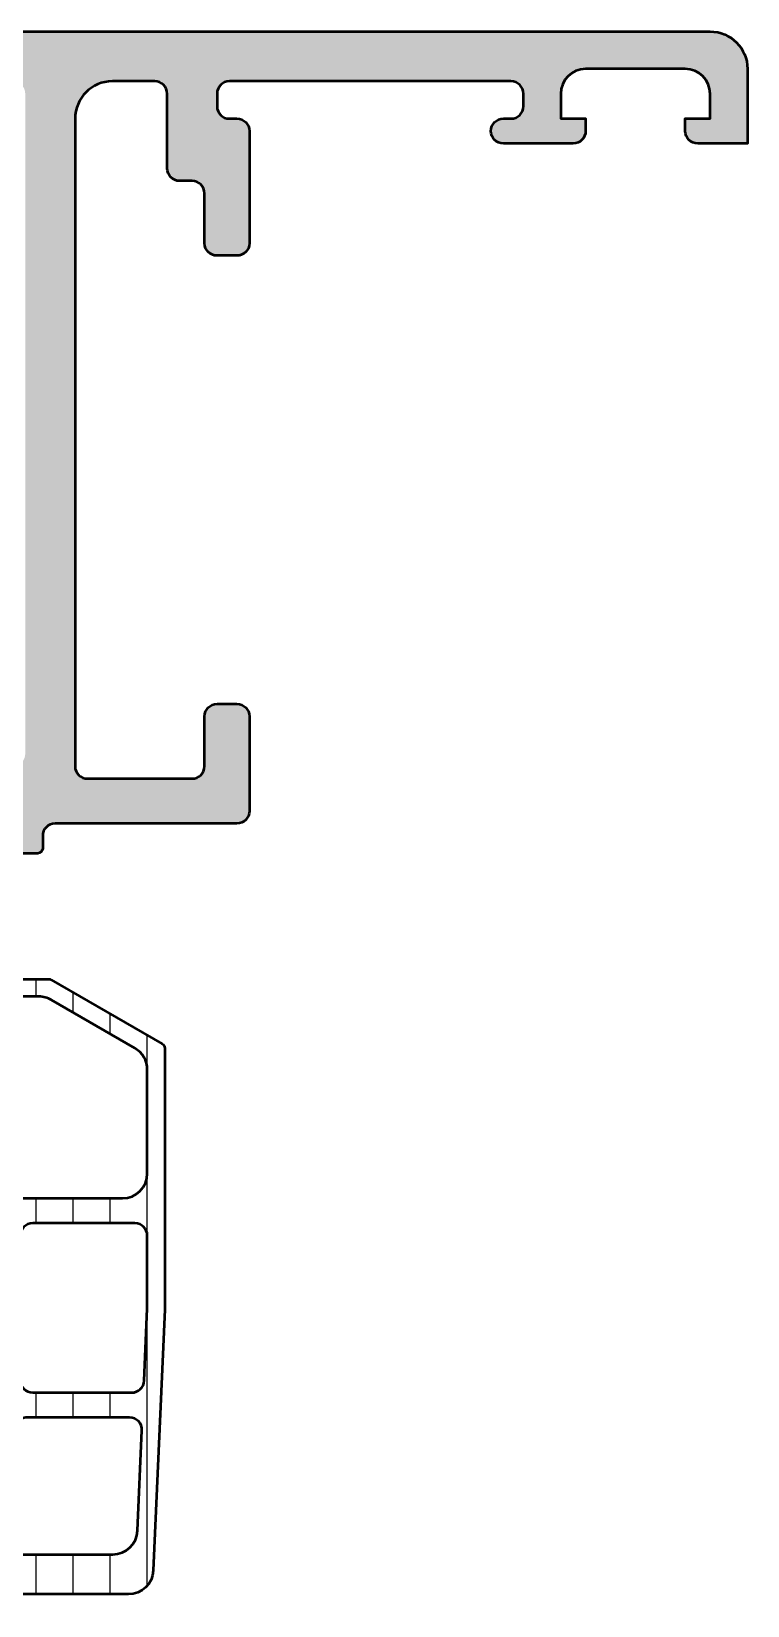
# Model space of a CAD drawing. Extents: x -30 to 140, y 11 to 85.
# Drawn here: x 111.3 to 140, y 21.8 to 85 of the extents above; entities that cross this region are included whole.
import ezdxf

# ---------------------------------------------------------------- set-up
doc = ezdxf.new("R2010")
doc.units = 0
for name, color, linetype, lineweight in [('0S-Alu contour', 7, 'Continuous', 50), ('0S-Alu hatch', 252, 'Continuous', 25), ('0S-Plastic contour', 254, 'Continuous', 50), ('0S-Plastic hatch', 253, 'Continuous', 25)]:
    doc.layers.add(name, color=color, linetype=linetype, lineweight=lineweight)

# ---------------------------------------------------------------- blocks, each defined once
blk = doc.blocks.new('469710__194B0E7C_7B0E_4F81_80D5_0639E736456E_')
at = {"layer": '0S-Alu hatch'}
h = blk.add_hatch(color=256, dxfattribs=at)
edge = h.paths.add_edge_path()
edge.add_line((133.0006443782831, 80.49660616326912), (130.2006443782831, 80.49660616326912))
edge.add_ellipse((130.2006443782831, 80.99660616326913), major_axis=(-0.5, 0), ratio=1, start_angle=-90, end_angle=90, ccw=False)
edge.add_line((130.2006443782831, 81.49660616326912), (130.5006443782831, 81.49660616326912))
edge.add_arc((130.5006443782831, 81.99660616326912), 0.5, 270, 360)
edge.add_line((131.0006443782832, 81.99660616326912), (131.0006443782832, 82.4966061632691))
edge.add_arc((130.5006443782831, 82.4966061632691), 0.5, 0, 90)
edge.add_line((130.5006443782831, 82.99660616326912), (119.2006443782831, 82.99660616326912))
edge.add_arc((119.2006443782831, 82.4966061632691), 0.5, 90, 180)
edge.add_line((118.7006443782831, 82.4966061632691), (118.7006443782831, 81.99660616326912))
edge.add_arc((119.2006443782831, 81.99660616326912), 0.5, 180, 270)
edge.add_line((119.2006443782831, 81.49660616326912), (119.5006443782832, 81.49660616326912))
edge.add_ellipse((119.5006443782832, 80.99660616326913), major_axis=(-0.5, 0), ratio=1, start_angle=180, end_angle=270, ccw=False)
edge.add_line((120.0006443782831, 80.99660616326913), (120.0006443782831, 76.49660616326912))
edge.add_ellipse((119.5006443782832, 76.49660616326912), major_axis=(-0.5, 0), ratio=1, start_angle=90, end_angle=180, ccw=False)
edge.add_line((119.5006443782832, 75.99660616326912), (118.7006443782831, 75.99660616326912))
edge.add_ellipse((118.7006443782831, 76.49660616326912), major_axis=(-0.5, 0), ratio=1, start_angle=0, end_angle=90, ccw=False)
edge.add_line((118.2006443782831, 76.49660616326912), (118.2006443782831, 78.49660616326912))
edge.add_arc((117.7006443782831, 78.49660616326912), 0.5, 0, 90)
edge.add_line((117.7006443782831, 78.99660616326912), (117.2006443782831, 78.99660616326912))
edge.add_ellipse((117.2006443782831, 79.49660616326912), major_axis=(-0.5, 0), ratio=1, start_angle=0, end_angle=90, ccw=False)
edge.add_line((116.7006443782831, 79.49660616326912), (116.7006443782831, 82.4966061632691))
edge.add_arc((116.2006443782831, 82.4966061632691), 0.5, 0, 90)
edge.add_line((116.2006443782831, 82.99660616326912), (114.5006443782832, 82.99660616326912))
edge.add_arc((114.5006443782832, 81.49660616326912), 1.5, 90, 180)
edge.add_line((113.0006443782831, 81.49660616326912), (113.0006443782831, 55.49660616326912))
edge.add_arc((113.5006443782831, 55.49660616326912), 0.5, 180, 270)
edge.add_line((113.5006443782831, 54.99660616326912), (117.7006443782831, 54.99660616326912))
edge.add_arc((117.7006443782831, 55.49660616326912), 0.5, 270, 360)
edge.add_line((118.2006443782831, 55.49660616326912), (118.2006443782831, 57.49660616326912))
edge.add_ellipse((118.7006443782831, 57.49660616326912), major_axis=(-0.5, 0), ratio=1, start_angle=270, end_angle=360, ccw=False)
edge.add_line((118.7006443782831, 57.99660616326912), (119.5006443782832, 57.99660616326912))
edge.add_ellipse((119.5006443782832, 57.49660616326912), major_axis=(-0.5, 0), ratio=1, start_angle=180, end_angle=270, ccw=False)
edge.add_line((120.0006443782831, 57.49660616326912), (120.0006443782831, 53.69660616326912))
edge.add_ellipse((119.5006443782832, 53.69660616326912), major_axis=(-0.5, 0), ratio=1, start_angle=90, end_angle=180, ccw=False)
edge.add_line((119.5006443782832, 53.19660616326912), (112.2006443782831, 53.19660616326912))
edge.add_arc((112.2006443782831, 52.69660616326913), 0.5, 90, 180)
edge.add_line((111.7006443782831, 52.69660616326913), (111.7006443782831, 52.19660616326912))
edge.add_ellipse((111.5006443782831, 52.19660616326912), major_axis=(-0.1999999999999886, 0), ratio=1, start_angle=90, end_angle=180, ccw=False)
edge.add_line((111.5006443782831, 51.99660616326912), (110.4006443782831, 51.99660616326912))
edge.add_ellipse((110.4006443782831, 52.19660616326912), major_axis=(-0.1999999999999886, 0), ratio=1, start_angle=0, end_angle=90, ccw=False)
edge.add_line((110.2006443782831, 52.19660616326912), (110.2006443782831, 52.69660616326913))
edge.add_arc((109.7006443782831, 52.69660616326913), 0.5, 0, 90)
edge.add_line((109.7006443782831, 53.19660616326913), (108.2006443782831, 53.19660616326912))
edge.add_arc((108.2006443782831, 52.69660616326913), 0.5, 90, 180)
edge.add_line((107.7006443782831, 52.69660616326913), (107.7006443782831, 51.99660616326912))
edge.add_arc((107.8006443782832, 51.71376345079449), 0.300000000000007, 109.4712206344939, 180)
edge.add_line((107.5006443782831, 51.71376345079449), (107.5006443782831, 51.27944887574373))
edge.add_arc((107.8006443782832, 51.27944887574373), 0.3000000000000114, 180, 250.5287793655056)
edge.add_line((107.7006443782831, 50.99660616326911), (107.7006443782831, 49.09660616326915))
edge.add_ellipse((107.4006443782831, 49.09660616326915), major_axis=(-0.3000000000000398, 0), ratio=1, start_angle=90, end_angle=180, ccw=False)
edge.add_line((107.4006443782831, 48.79660616326911), (106.4106443782832, 48.79660616326912))
edge.add_ellipse((106.4106443782832, 49.09660616326917), major_axis=(-0.3000000000000398, 0), ratio=1, start_angle=0, end_angle=90, ccw=False)
edge.add_line((106.1106443782831, 49.09660616326917), (106.1106443782832, 51.79660616326911))
edge.add_arc((105.9106443782831, 51.79660616326911), 0.200000000000017, 0, 90)
edge.add_line((105.9106443782831, 51.99660616326912), (101.7006443782831, 51.99660616326912))
edge.add_arc((101.7006443782831, 51.49660616326912), 0.5000000000000071, 90, 180)
edge.add_line((101.2006443782831, 51.49660616326912), (101.2006443782831, 50.79660616326912))
edge.add_line((101.2006443782831, 50.79660616326912), (102.5821398359055, 48.40378584024158))
edge.add_ellipse((102.4625245936348, 48.33472594791743), major_axis=(-0.1381197846483035, 0), ratio=1, start_angle=90, end_angle=209.9999999999983, ccw=False)
edge.add_ellipse((102.4625245936348, 53.19660616326912), major_axis=(-4.999999999999985, 0), ratio=1, start_angle=7.312021926266823, end_angle=90, ccw=False)
edge.add_arc((97.00725191484051, 52.49660616326913), 0.5000000000000064, 7.312021926267911, 89.99999999999675)
edge.add_line((97.00725191484052, 52.99660616326914), (56.50064437828317, 52.99660616326911))
edge.add_arc((56.50064437828317, 52.49660616326911), 0.5, 90, 180)
edge.add_line((56.00064437828317, 52.49660616326911), (56.00064437828317, 48.69660616326913))
edge.add_ellipse((55.50064437828317, 48.69660616326913), major_axis=(-0.5, 0), ratio=1, start_angle=90, end_angle=180, ccw=False)
edge.add_line((55.50064437828317, 48.19660616326913), (54.50064437828316, 48.19660616326913))
edge.add_ellipse((54.50064437828316, 48.69660616326913), major_axis=(-0.5, 0), ratio=1, start_angle=0, end_angle=90, ccw=False)
edge.add_line((54.00064437828317, 48.69660616326913), (54.00064437828317, 52.49660616326911))
edge.add_arc((53.50064437828317, 52.49660616326911), 0.5, 0, 90)
edge.add_line((53.50064437828317, 52.99660616326911), (12.9940368417258, 52.99660616326911))
edge.add_arc((12.9940368417258, 52.49660616326913), 0.4999999999999929, 90, 172.6879780737331)
edge.add_ellipse((7.538764162931471, 53.19660616326912), major_axis=(-4.999999999999994, 0), ratio=1, start_angle=90, end_angle=172.6879780737333, ccw=False)
edge.add_ellipse((7.538764162931471, 48.33472594791743), major_axis=(-0.1381197846482891, 0), ratio=1, start_angle=-29.999999999998693, end_angle=90, ccw=False)
edge.add_line((7.419148920660816, 48.40378584024157), (8.80064437828318, 50.79660616326912))
edge.add_line((8.80064437828318, 50.79660616326912), (8.80064437828318, 51.49660616326912))
edge.add_arc((8.30064437828318, 51.49660616326912), 0.5, 0, 90)
edge.add_line((8.30064437828318, 51.99660616326912), (4.090644378283144, 51.99660616326912))
edge.add_arc((4.090644378283144, 51.79660616326911), 0.200000000000017, 90, 180)
edge.add_line((3.890644378283127, 51.79660616326911), (3.890644378283155, 49.09660616326915))
edge.add_ellipse((3.590644378283144, 49.09660616326917), major_axis=(-0.3000000000000114, 0), ratio=1, start_angle=89.9999999999946, end_angle=180, ccw=False)
edge.add_line((3.590644378283116, 48.79660616326916), (2.600644378283192, 48.79660616326911))
edge.add_ellipse((2.600644378283192, 49.09660616326915), major_axis=(-0.3000000000000398, 0), ratio=1, start_angle=0, end_angle=90, ccw=False)
edge.add_line((2.300644378283152, 49.09660616326915), (2.30064437828318, 50.99660616326911))
edge.add_arc((2.200644378283158, 51.27944887574373), 0.3000000000000003, 289.4712206344948, 360)
edge.add_line((2.500644378283155, 51.27944887574373), (2.500644378283169, 51.71376345079449))
edge.add_arc((2.200644378283158, 51.71376345079449), 0.3000000000000114, 0, 70.52877936550564)
edge.add_line((2.30064437828318, 51.99660616326912), (2.30064437828318, 52.69660616326913))
edge.add_arc((1.80064437828318, 52.69660616326913), 0.5, 0, 90)
edge.add_line((1.80064437828318, 53.19660616326913), (0.3006443782831809, 53.19660616326912))
edge.add_arc((0.3006443782831809, 52.69660616326913), 0.5, 90, 180)
edge.add_line((-0.1993556217168191, 52.69660616326913), (-0.1993556217168191, 52.19660616326912))
edge.add_ellipse((-0.3993556217168077, 52.19660616326912), major_axis=(-0.1999999999999886, 0), ratio=1, start_angle=90, end_angle=180, ccw=False)
edge.add_line((-0.3993556217168077, 51.99660616326912), (-1.49935562171683, 51.99660616326912))
edge.add_ellipse((-1.49935562171683, 52.19660616326912), major_axis=(-0.1999999999999886, 0), ratio=1, start_angle=0, end_angle=90, ccw=False)
edge.add_line((-1.699355621716819, 52.19660616326912), (-1.699355621716819, 52.69660616326913))
edge.add_arc((-2.199355621716819, 52.69660616326913), 0.5, 0, 90)
edge.add_line((-2.199355621716819, 53.19660616326913), (-9.49935562171683, 53.19660616326912))
edge.add_ellipse((-9.49935562171683, 53.6966061632691), major_axis=(-0.4999999999999858, 0), ratio=1, start_angle=0, end_angle=90, ccw=False)
edge.add_line((-9.999355621716816, 53.6966061632691), (-9.99935562171683, 57.49660616326912))
edge.add_ellipse((-9.49935562171683, 57.49660616326912), major_axis=(-0.5, 0), ratio=1, start_angle=270, end_angle=360, ccw=False)
edge.add_line((-9.49935562171683, 57.99660616326912), (-8.699355621716819, 57.99660616326912))
edge.add_ellipse((-8.699355621716819, 57.49660616326912), major_axis=(-0.5, 0), ratio=1, start_angle=180, end_angle=270, ccw=False)
edge.add_line((-8.199355621716819, 57.49660616326912), (-8.199355621716819, 55.49660616326912))
edge.add_arc((-7.699355621716819, 55.49660616326912), 0.5, 180, 270)
edge.add_line((-7.699355621716819, 54.99660616326912), (-3.49935562171683, 54.99660616326912))
edge.add_arc((-3.49935562171683, 55.49660616326912), 0.5, 270, 360)
edge.add_line((-2.99935562171683, 55.49660616326912), (-2.99935562171683, 81.49660616326912))
edge.add_arc((-4.49935562171683, 81.49660616326912), 1.5, 0, 90)
edge.add_line((-4.49935562171683, 82.99660616326912), (-6.199355621716819, 82.99660616326912))
edge.add_arc((-6.199355621716819, 82.4966061632691), 0.5, 90, 180)
edge.add_line((-6.699355621716819, 82.4966061632691), (-6.699355621716819, 79.49660616326912))
edge.add_ellipse((-7.199355621716819, 79.49660616326912), major_axis=(-0.5, 0), ratio=1, start_angle=90, end_angle=180, ccw=False)
edge.add_line((-7.199355621716819, 78.99660616326912), (-7.699355621716819, 78.99660616326912))
edge.add_arc((-7.699355621716819, 78.49660616326912), 0.5, 90, 180)
edge.add_line((-8.199355621716819, 78.49660616326912), (-8.199355621716819, 76.49660616326912))
edge.add_ellipse((-8.699355621716819, 76.49660616326912), major_axis=(-0.5, 0), ratio=1, start_angle=90, end_angle=180, ccw=False)
edge.add_line((-8.699355621716819, 75.99660616326912), (-9.49935562171683, 75.99660616326912))
edge.add_ellipse((-9.49935562171683, 76.49660616326912), major_axis=(-0.5, 0), ratio=1, start_angle=0, end_angle=90, ccw=False)
edge.add_line((-9.99935562171683, 76.49660616326912), (-9.99935562171683, 80.99660616326913))
edge.add_ellipse((-9.49935562171683, 80.99660616326913), major_axis=(-0.5, 0), ratio=1, start_angle=270, end_angle=360, ccw=False)
edge.add_line((-9.49935562171683, 81.49660616326912), (-9.199355621716819, 81.49660616326912))
edge.add_arc((-9.199355621716819, 81.99660616326912), 0.5, 270, 360)
edge.add_line((-8.699355621716819, 81.99660616326912), (-8.699355621716848, 82.4966061632691))
edge.add_arc((-9.199355621716819, 82.4966061632691), 0.5, 0, 90)
edge.add_line((-9.199355621716819, 82.99660616326912), (-20.49935562171683, 82.99660616326912))
edge.add_arc((-20.49935562171683, 82.4966061632691), 0.5, 90, 180)
edge.add_line((-20.99935562171683, 82.4966061632691), (-20.99935562171683, 81.99660616326912))
edge.add_arc((-20.49935562171683, 81.99660616326912), 0.5, 180, 270)
edge.add_line((-20.49935562171683, 81.49660616326912), (-20.19935562171682, 81.49660616326912))
edge.add_ellipse((-20.19935562171682, 80.99660616326913), major_axis=(-0.5, 0), ratio=1, start_angle=90, end_angle=270, ccw=False)
edge.add_line((-20.19935562171682, 80.49660616326912), (-22.99935562171683, 80.49660616326912))
edge.add_ellipse((-22.99935562171683, 80.99660616326913), major_axis=(-0.5, 0), ratio=1, start_angle=0, end_angle=90, ccw=False)
edge.add_line((-23.49935562171683, 80.99660616326913), (-23.49935562171683, 81.49660616326912))
edge.add_line((-23.49935562171683, 81.49660616326912), (-22.49935562171683, 81.49660616326912))
edge.add_line((-22.49935562171683, 81.49660616326912), (-22.49935562171683, 82.4966061632691))
edge.add_arc((-23.49935562171683, 82.4966061632691), 1, 0, 90)
edge.add_line((-23.49935562171683, 83.49660616326913), (-27.49935562171683, 83.49660616326913))
edge.add_arc((-27.49935562171683, 82.4966061632691), 1, 90, 180)
edge.add_line((-28.49935562171683, 82.4966061632691), (-28.49935562171683, 81.49660616326912))
edge.add_line((-28.49935562171683, 81.49660616326912), (-27.49935562171683, 81.49660616326912))
edge.add_line((-27.49935562171683, 81.49660616326912), (-27.49935562171683, 80.99660616326913))
edge.add_ellipse((-27.99935562171683, 80.99660616326913), major_axis=(-0.5, 0), ratio=1, start_angle=90, end_angle=180, ccw=False)
edge.add_line((-27.99935562171683, 80.49660616326912), (-29.99935562171683, 80.49660616326912))
edge.add_line((-29.99935562171683, 80.49660616326912), (-29.99935562171683, 83.49660616326913))
edge.add_ellipse((-28.49935562171683, 83.49660616326913), major_axis=(-1.5, 0), ratio=1, start_angle=270, end_angle=360, ccw=False)
edge.add_line((-28.49935562171683, 84.9966061632691), (138.5006443782831, 84.9966061632691))
edge.add_ellipse((138.5006443782831, 83.49660616326913), major_axis=(-1.5, 0), ratio=1, start_angle=180, end_angle=270, ccw=False)
edge.add_line((140.0006443782831, 83.49660616326913), (140.0006443782831, 80.49660616326912))
edge.add_line((140.0006443782831, 80.49660616326912), (138.0006443782831, 80.49660616326912))
edge.add_ellipse((138.0006443782831, 80.99660616326913), major_axis=(-0.5, 0), ratio=1, start_angle=0, end_angle=90, ccw=False)
edge.add_line((137.5006443782831, 80.99660616326913), (137.5006443782831, 81.49660616326912))
edge.add_line((137.5006443782831, 81.49660616326912), (138.5006443782831, 81.49660616326912))
edge.add_line((138.5006443782831, 81.49660616326912), (138.5006443782831, 82.4966061632691))
edge.add_arc((137.5006443782831, 82.4966061632691), 1, 0, 90)
edge.add_line((137.5006443782831, 83.49660616326913), (133.5006443782831, 83.49660616326913))
edge.add_arc((133.5006443782831, 82.4966061632691), 1, 90, 180)
edge.add_line((132.5006443782831, 82.4966061632691), (132.5006443782831, 81.49660616326912))
edge.add_line((132.5006443782831, 81.49660616326912), (133.5006443782831, 81.49660616326912))
edge.add_line((133.5006443782831, 81.49660616326912), (133.5006443782831, 80.99660616326913))
edge.add_ellipse((133.0006443782831, 80.99660616326913), major_axis=(-0.5, 0), ratio=1, start_angle=90, end_angle=180, ccw=False)
edge = h.paths.add_edge_path()
edge.add_arc((110.5006443782831, 82.4966061632691), 0.5, 0, 90)
edge.add_line((110.5006443782831, 82.99660616326912), (-0.4993556217168305, 82.99660616326912))
edge.add_arc((-0.4993556217168305, 82.4966061632691), 0.5, 90, 180)
edge.add_line((-0.9993556217168303, 82.4966061632691), (-0.9993556217168303, 55.99660616326911))
edge.add_arc((-0.4993556217168305, 55.99660616326911), 0.5, 180, 270)
edge.add_line((-0.4993556217168305, 55.49660616326911), (23.50064437828317, 55.49660616326912))
edge.add_arc((23.50064437828317, 55.99660616326912), 0.5, 270, 360)
edge.add_line((24.00064437828317, 55.99660616326912), (24.00064437828317, 59.28850691972127))
edge.add_arc((23.50064437828317, 59.28850691972127), 0.5, 0, 67.97568716295794)
edge.add_ellipse((25.00064437828317, 62.9966061632691), major_axis=(-3.5, 0), ratio=1, start_angle=0, end_angle=67.9756871629578, ccw=False)
edge.add_line((21.50064437828317, 62.9966061632691), (21.50064437828317, 66.99660616326912))
edge.add_ellipse((22.00064437828317, 66.99660616326912), major_axis=(-0.5, 0), ratio=1, start_angle=270, end_angle=360, ccw=False)
edge.add_line((22.00064437828317, 67.49660616326912), (23.55064437828335, 67.49660616326912))
edge.add_ellipse((23.55064437828335, 66.99660616326912), major_axis=(-0.5, 0), ratio=1, start_angle=180, end_angle=270, ccw=False)
edge.add_line((24.05064437828335, 66.99660616326912), (24.05064437828315, 64.2213510346607))
edge.add_ellipse((23.75064437828317, 64.2213510346607), major_axis=(-0.3000000000000011, 0), ratio=1, start_angle=60.06220358873628, end_angle=180, ccw=False)
edge.add_arc((25.00064437828317, 62.9966061632691), 1.700000000000005, 145.4229183880537, 214.5770816119463)
edge.add_ellipse((23.75064437828317, 61.77186129187752), major_axis=(-0.2999999999999829, 0), ratio=1, start_angle=180, end_angle=299.9377964112651, ccw=False)
edge.add_line((24.05064437828315, 61.77186129187752), (24.05064437828315, 61.29366752667648))
edge.add_arc((25.00064437828317, 62.99660616326912), 1.950000000000003, 240.8446345737166, 299.1553654262835)
edge.add_line((25.95064437828319, 61.29366752667649), (25.95064437828319, 61.77186129187752))
edge.add_ellipse((26.25064437828317, 61.77186129187754), major_axis=(-0.2999999999999888, 0), ratio=1, start_angle=240.0622035887343, end_angle=360, ccw=False)
edge.add_arc((25.00064437828317, 62.99660616326912), 1.700000000000005, 325.4229183880535, 394.5770816119463)
edge.add_ellipse((26.25064437828317, 64.2213510346607), major_axis=(-0.3000000000000114, 0), ratio=1, start_angle=0, end_angle=119.93779641126511, ccw=False)
edge.add_line((25.95064437828316, 64.2213510346607), (25.95064437828316, 64.49660616326909))
edge.add_ellipse((26.95064437828319, 64.49660616326908), major_axis=(-1.000000000000035, 0), ratio=1, start_angle=269.9999999999984, end_angle=360, ccw=False)
edge.add_line((26.95064437828321, 65.49660616326912), (27.00064437828317, 65.49660616326912))
edge.add_ellipse((27.00064437828317, 64.49660616326908), major_axis=(-1.000000000000028, 0), ratio=1, start_angle=216.8698976458454, end_angle=270, ccw=False)
edge.add_ellipse((25.00064437828317, 62.9966061632691), major_axis=(-3.500000000000007, 0), ratio=1, start_angle=112.02431283704209, end_angle=216.869897645844, ccw=False)
edge.add_arc((26.50064437828317, 59.28850691972127), 0.500000000000002, 112.0243128370424, 180)
edge.add_line((26.00064437828317, 59.28850691972127), (26.00064437828317, 55.99660616326911))
edge.add_arc((26.50064437828317, 55.99660616326911), 0.5, 180, 270)
edge.add_line((26.50064437828317, 55.49660616326911), (83.50064437828317, 55.49660616326913))
edge.add_arc((83.50064437828317, 55.99660616326913), 0.5, 270, 360)
edge.add_line((84.00064437828318, 55.99660616326913), (84.00064437828318, 59.28850691972127))
edge.add_arc((83.50064437828317, 59.28850691972127), 0.5, 0, 67.97568716295794)
edge.add_ellipse((85.00064437828317, 62.9966061632691), major_axis=(-3.50000000000001, 0), ratio=1, start_angle=-36.86989764584399, end_angle=67.97568716295791, ccw=False)
edge.add_ellipse((83.00064437828316, 64.49660616326909), major_axis=(-1.000000000000028, 0), ratio=1, start_angle=270, end_angle=323.1301023541553, ccw=False)
edge.add_line((83.00064437828316, 65.49660616326912), (83.05064437828312, 65.49660616326912))
edge.add_ellipse((83.05064437828315, 64.49660616326908), major_axis=(-1.000000000000028, 0), ratio=1, start_angle=180, end_angle=270.00000000000165, ccw=False)
edge.add_line((84.05064437828318, 64.49660616326908), (84.05064437828315, 64.2213510346607))
edge.add_ellipse((83.75064437828317, 64.2213510346607), major_axis=(-0.3000000000000011, 0), ratio=1, start_angle=60.06220358873628, end_angle=180, ccw=False)
edge.add_arc((85.00064437828317, 62.99660616326912), 1.699999999999997, 145.4229183880541, 214.5770816119461)
edge.add_ellipse((83.75064437828317, 61.77186129187754), major_axis=(-0.2999999999999829, 0), ratio=1, start_angle=180, end_angle=299.9377964112644, ccw=False)
edge.add_line((84.05064437828315, 61.77186129187754), (84.05064437828315, 61.29366752667648))
edge.add_arc((85.00064437828317, 62.99660616326912), 1.950000000000003, 240.8446345737166, 299.1553654262835)
edge.add_line((85.95064437828319, 61.29366752667649), (85.95064437828319, 61.77186129187752))
edge.add_ellipse((86.25064437828317, 61.77186129187754), major_axis=(-0.2999999999999888, 0), ratio=1, start_angle=240.0622035887343, end_angle=360, ccw=False)
edge.add_arc((85.00064437828317, 62.99660616326912), 1.700000000000005, 325.4229183880535, 394.5770816119463)
edge.add_ellipse((86.25064437828317, 64.2213510346607), major_axis=(-0.3000000000000114, 0), ratio=1, start_angle=0, end_angle=119.93779641126511, ccw=False)
edge.add_line((85.95064437828316, 64.2213510346607), (85.95064437828297, 66.99660616326908))
edge.add_ellipse((86.45064437828299, 66.99660616326912), major_axis=(-0.5, 0), ratio=1, start_angle=270, end_angle=360, ccw=False)
edge.add_line((86.45064437828299, 67.49660616326912), (88.00064437828316, 67.49660616326912))
edge.add_ellipse((88.00064437828316, 66.99660616326912), major_axis=(-0.5, 0), ratio=1, start_angle=180, end_angle=270, ccw=False)
edge.add_line((88.50064437828317, 66.99660616326912), (88.50064437828317, 62.99660616326911))
edge.add_ellipse((85.00064437828317, 62.9966061632691), major_axis=(-3.5, 0), ratio=1, start_angle=112.02431283704209, end_angle=180, ccw=False)
edge.add_arc((86.50064437828318, 59.28850691972127), 0.500000000000002, 112.024312837042, 180)
edge.add_line((86.00064437828317, 59.28850691972127), (86.00064437828317, 55.99660616326914))
edge.add_arc((86.50064437828318, 55.99660616326913), 0.5, 180, 270.0000000000033)
edge.add_line((86.50064437828318, 55.49660616326913), (110.5006443782831, 55.49660616326914))
edge.add_arc((110.5006443782831, 55.99660616326914), 0.5, 270, 360)
edge.add_line((111.0006443782831, 55.99660616326914), (111.0006443782831, 82.4966061632691))
at = {"layer": '0S-Alu contour', "color": 7}
for points in [[(-28.49935562171683, 84.9966061632691), (138.5006443782831, 84.9966061632691)], [(137.5006443782831, 83.49660616326913), (133.5006443782831, 83.49660616326913)], [(140.0006443782831, 83.49660616326913), (140.0006443782831, 80.49660616326912), (138.0006443782831, 80.49660616326912)], [(116.2006443782831, 82.99660616326912), (114.5006443782832, 82.99660616326912)], [(130.5006443782831, 82.99660616326912), (119.2006443782831, 82.99660616326912)], [(116.7006443782831, 79.49660616326912), (116.7006443782831, 82.4966061632691)], [(118.7006443782831, 82.4966061632691), (118.7006443782831, 81.99660616326912)], [(131.0006443782832, 81.99660616326912), (131.0006443782832, 82.4966061632691)], [(132.5006443782831, 82.4966061632691), (132.5006443782831, 81.49660616326912), (133.5006443782831, 81.49660616326912), (133.5006443782831, 80.99660616326913)], [(137.5006443782831, 80.99660616326913), (137.5006443782831, 81.49660616326912), (138.5006443782831, 81.49660616326912), (138.5006443782831, 82.4966061632691)], [(113.0006443782831, 81.49660616326912), (113.0006443782831, 55.49660616326912)], [(119.2006443782831, 81.49660616326912), (119.5006443782832, 81.49660616326912)], [(120.0006443782831, 80.99660616326913), (120.0006443782831, 76.49660616326912)], [(130.2006443782831, 81.49660616326912), (130.5006443782831, 81.49660616326912)], [(133.0006443782831, 80.49660616326912), (130.2006443782831, 80.49660616326912)], [(117.7006443782831, 78.99660616326912), (117.2006443782831, 78.99660616326912)], [(118.2006443782831, 76.49660616326912), (118.2006443782831, 78.49660616326912)], [(119.5006443782832, 75.99660616326912), (118.7006443782831, 75.99660616326912)], [(118.7006443782831, 57.99660616326912), (119.5006443782832, 57.99660616326912)], [(118.2006443782831, 55.49660616326912), (118.2006443782831, 57.49660616326912)], [(120.0006443782831, 57.49660616326912), (120.0006443782831, 53.69660616326912)], [(113.5006443782831, 54.99660616326912), (117.7006443782831, 54.99660616326912)], [(119.5006443782832, 53.19660616326912), (112.2006443782831, 53.19660616326912)], [(111.7006443782831, 52.69660616326913), (111.7006443782831, 52.19660616326912)], [(111.5006443782831, 51.99660616326912), (110.4006443782831, 51.99660616326912)]]:
    blk.add_lwpolyline(points, dxfattribs=at)
at = {"layer": '0S-Alu contour', "color": 7, "extrusion": (0, 0, -1)}
for centre, radius, start, end in [((-138.5006443782831, 83.49660616326913), 1.5, 90, 180), ((-119.5006443782832, 80.99660616326913), 0.5, 90, 180), ((-130.2006443782831, 80.99660616326913), 0.5, 270, 90), ((-133.0006443782831, 80.99660616326913), 0.5, 180, 270), ((-138.0006443782831, 80.99660616326913), 0.5, 270, 0), ((-117.2006443782831, 79.49660616326912), 0.5, 270, 0), ((-118.7006443782831, 76.49660616326912), 0.5, 270, 0), ((-119.5006443782832, 76.49660616326912), 0.5, 180, 270), ((-118.7006443782831, 57.49660616326912), 0.5, 0, 90), ((-119.5006443782832, 57.49660616326912), 0.5, 90, 180), ((-119.5006443782832, 53.69660616326912), 0.5, 180, 270), ((-111.5006443782831, 52.19660616326912), 0.1999999999999886, 180, 270)]:
    blk.add_arc(centre, radius, start, end, dxfattribs=at)
at = {"layer": '0S-Alu contour', "color": 7}
for centre, radius, start, end in [((133.5006443782831, 82.4966061632691), 1, 90, 180), ((137.5006443782831, 82.4966061632691), 1, 0, 90), ((114.5006443782832, 81.49660616326912), 1.5, 90, 180), ((116.2006443782831, 82.4966061632691), 0.5, 0, 90), ((119.2006443782831, 82.4966061632691), 0.5, 90, 180), ((130.5006443782831, 82.4966061632691), 0.5, 0, 90), ((119.2006443782831, 81.99660616326912), 0.5, 180, 270), ((130.5006443782831, 81.99660616326912), 0.5, 270, 0), ((117.7006443782831, 78.49660616326912), 0.5, 0, 90), ((113.5006443782831, 55.49660616326912), 0.5, 180, 270), ((117.7006443782831, 55.49660616326912), 0.5, 270, 0), ((112.2006443782831, 52.69660616326913), 0.5, 90, 180)]:
    blk.add_arc(centre, radius, start, end, dxfattribs=at)
blk = doc.blocks.new('278043__9C5BDE03_9BE9_496C_AF27_26D7BE25291F___FCA5C47A_2020_4D31_AAB7_E53B7F5C447A_')
at = {"layer": '0S-Plastic hatch'}
h = blk.add_hatch(dxfattribs=at)
h.set_pattern_fill('ANSI31', color=256, scale=0.4680000000000001, angle=45, style=0)
h.set_pattern_definition([(90, (0, 0), (-1.4859, 0), [])])
edge = h.paths.add_edge_path()
edge.add_line((112.0470673802755, 46.91981124402601), (116.5006572187617, 44.34852995191579))
edge.add_ellipse((116.4006572187618, 44.17532487115889), major_axis=(-0.1999999999999883, 0), ratio=1, start_angle=180, end_angle=240.00000000000938, ccw=False)
edge.add_line((116.6006572187617, 44.17532487115889), (116.6006572187617, 33.7203090151069))
edge.add_ellipse((115.6006572187617, 33.72030901510818), major_axis=(-1.000000000000056, 0), ratio=1, start_angle=177.4999999999268, end_angle=180, ccw=False)
edge.add_line((116.5997054403435, 33.67668962774156), (116.1424136980887, 23.20298677590379))
edge.add_ellipse((115.1433654765069, 23.2466061632691), major_axis=(-0.999999999999943, 0), ratio=1, start_angle=90, end_angle=177.5000000000015, ccw=False)
edge.add_line((115.1433654765069, 22.24660616326916), (107.9006572187617, 22.24660616326913))
edge.add_arc((107.9006572187617, 22.04660616326914), 0.1999999999999886, 90, 180)
edge.add_line((107.7006572187617, 22.04660616326914), (107.7006572187617, 21.99660616326913))
edge.add_ellipse((107.5006572187617, 21.99660616326913), major_axis=(-0.1999999999999886, 0), ratio=1, start_angle=90, end_angle=180, ccw=False)
edge.add_line((107.5006572187617, 21.79660616326914), (105.8702661658281, 21.79660616326913))
edge.add_ellipse((105.8702661658281, 21.99660616326911), major_axis=(-0.1999999999999886, 0), ratio=1, start_angle=4.999999999996703, end_angle=90, ccw=False)
edge.add_line((105.6710272262098, 21.97917501471959), (105.6017988093342, 22.77045944044482))
edge.add_ellipse((105.9006572187617, 22.79660616326913), major_axis=(-0.299999999999987, 0), ratio=1, start_angle=-90, end_angle=5.000000000002217, ccw=False)
edge.add_line((105.9006572187617, 23.09660616326912), (106.287320384024, 23.09660616326912))
edge.add_arc((104.7006572187617, 23.94660616326913), 1.800000000000008, 331.8213572594702, 568.17864274053)
edge.add_line((103.1139940534995, 23.09660616326912), (103.5006572187617, 23.09660616326912))
edge.add_ellipse((103.5006572187617, 22.79660616326913), major_axis=(-0.29999999999999, 0), ratio=1, start_angle=174.9999999999979, end_angle=270, ccw=False)
edge.add_line((103.7995156281892, 22.77045944044482), (103.7302872113136, 21.97917501471959))
edge.add_ellipse((103.5310482716953, 21.99660616326911), major_axis=(-0.1999999999999896, 0), ratio=1, start_angle=90, end_angle=175.0000000000034, ccw=False)
edge.add_line((103.5310482716953, 21.79660616326913), (101.9006572187617, 21.79660616326913))
edge.add_ellipse((101.9006572187617, 22.29660616326913), major_axis=(-0.5, 0), ratio=1, start_angle=0, end_angle=90, ccw=False)
edge.add_line((101.4006572187617, 22.29660616326913), (101.4006572187617, 24.79660616326913))
edge.add_arc((99.90065721876172, 24.79660616326913), 1.5, 0, 90)
edge.add_line((99.90065721876172, 26.29660616326912), (97.95722859017889, 26.29660616326912))
edge.add_arc((97.95722859017891, 23.79660616326913), 2.499999999999985, 90.00000000000063, 135.5729959991945)
edge.add_ellipse((95.10065721876173, 26.59660616326914), major_axis=(-1.500000000000047, 0), ratio=1, start_angle=90, end_angle=135.5729959991947, ccw=False)
edge.add_line((95.10065721876173, 25.0966061632691), (92.57565721876176, 25.09660616326912))
edge.add_ellipse((92.57565721876173, 26.59660616326911), major_axis=(-1.499999999999985, 0), ratio=1, start_angle=41.810314895779584, end_angle=90.00000000000108, ccw=False)
edge.add_arc((91.23401643226188, 25.39660616326911), 0.300000000000018, 41.81031489577684, 90)
edge.add_line((91.23401643226188, 25.69660616326912), (58.22565721876177, 25.69660616326912))
edge.add_ellipse((58.22565721876177, 26.19660616326912), major_axis=(-0.5, 0), ratio=1, start_angle=0, end_angle=90, ccw=False)
edge.add_line((57.72565721876176, 26.19660616326912), (57.72565721876176, 26.59660616326912))
edge.add_ellipse((58.22565721876177, 26.59660616326912), major_axis=(-0.5, 0), ratio=1, start_angle=270, end_angle=360, ccw=False)
edge.add_line((58.22565721876177, 27.09660616326913), (90.96320566910207, 27.09660616326912))
edge.add_arc((90.96320566910202, 27.3966061632691), 0.2999999999999829, 270.0000000000054, 333.6122000387632)
edge.add_ellipse((92.5756572187617, 26.5966061632691), major_axis=(-1.499999999999991, 0), ratio=1, start_angle=269.99999999999784, end_angle=333.61220003875513, ccw=False)
edge.add_line((92.57565721876176, 28.09660616326909), (108.0726157114307, 28.09660616326912))
edge.add_arc((108.0726157114307, 29.09660616326913), 1.000000000000014, 269.9999999999984, 333.0000000000004)
edge.add_line((108.9636222356191, 28.64261566352958), (109.4461604808559, 29.58965029293941))
edge.add_arc((109.0006572187617, 29.8166455428092), 0.500000000000001, 332.9999999999983, 360)
edge.add_line((109.5006572187617, 29.8166455428092), (109.5006572187617, 36.33949938208256))
edge.add_arc((109.0006572187617, 36.33949938208257), 0.5, 0, 44.99999999999942)
edge.add_line((109.354210609355, 36.69305277267584), (105.9864436563886, 40.06081972564221))
edge.add_ellipse((107.4006572187617, 41.4750332880153), major_axis=(-2.000000000000006, 0), ratio=1, start_angle=0, end_angle=44.99999999999977, ccw=False)
edge.add_line((105.4006572187617, 41.4750332880153), (105.4006572187617, 44.64660616326912))
edge.add_arc((104.4006572187617, 44.64660616326912), 1, 0, 90)
edge.add_line((104.4006572187617, 45.64660616326912), (92.57565721876176, 45.64660616326912))
edge.add_ellipse((92.57565721876176, 47.14660616326913), major_axis=(-1.500000000000013, 0), ratio=1, start_angle=26.38779996124339, end_angle=90, ccw=False)
edge.add_arc((90.96320566910208, 46.3466061632691), 0.2999999999999679, 26.38779996124898, 90.00000000000543)
edge.add_line((90.96320566910207, 46.64660616326907), (58.22565721876177, 46.64660616326911))
edge.add_ellipse((58.22565721876177, 47.14660616326912), major_axis=(-0.5, 0), ratio=1, start_angle=0, end_angle=90, ccw=False)
edge.add_line((57.72565721876176, 47.14660616326912), (57.72565721876176, 47.54660616326912))
edge.add_ellipse((58.22565721876177, 47.54660616326912), major_axis=(-0.5, 0), ratio=1, start_angle=270, end_angle=360, ccw=False)
edge.add_line((58.22565721876177, 48.04660616326913), (91.23401643226188, 48.04660616326913))
edge.add_arc((91.23401643226188, 48.34660616326914), 0.3000000000000114, 270, 318.1896851042229)
edge.add_ellipse((92.57565721876176, 47.14660616326913), major_axis=(-1.499999999999993, 0), ratio=1, start_angle=270, end_angle=318.18968510422116, ccw=False)
edge.add_line((92.57565721876176, 48.64660616326912), (95.10065721876173, 48.64660616326911))
edge.add_ellipse((95.10065721876173, 47.14660616326909), major_axis=(-1.500000000000021, 0), ratio=1, start_angle=224.4270040008054, end_angle=270, ccw=False)
edge.add_arc((97.95722859017891, 49.9466061632691), 2.499999999999992, 224.4270040008054, 269.9999999999993)
edge.add_line((97.95722859017889, 47.4466061632691), (102.5006572187617, 47.44660616326913))
edge.add_arc((102.5006572187617, 47.74660616326912), 0.29999999999999, 270.0000000000054, 360)
edge.add_line((102.8006572187617, 47.74660616326912), (102.8006572187617, 47.90000362289069))
edge.add_arc((101.8731864279896, 47.84372602563975), 0.9291766439637967, 3.472368269803575, 19.72559873890161)
edge.add_line((102.7478388402926, 48.15733787704254), (101.398800734616, 50.49394041742098))
edge.add_ellipse((102.2038188556254, 51.00195101824224), major_axis=(-0.9519080552765451, 0), ratio=1, start_angle=-92.82036126181958, end_angle=32.25417384029453, ccw=False)
edge.add_line((102.2506572187617, 51.95270604107362), (105.6006572187617, 51.95270604107362))
edge.add_ellipse((105.6660512639574, 51.54559584293315), major_axis=(-0.4123288670188256, 0), ratio=1, start_angle=171.7747773800912, end_angle=279.1254597523119, ccw=False)
edge.add_line((106.0741386470877, 51.48660616326914), (106.0741386470878, 49.08660616326912))
edge.add_arc((106.4605448254495, 49.1576458910459), 0.3928821421223898, 190.4173450476621, 261.2321391847697)
edge.add_line((106.4006572187617, 48.7693549535211), (107.2006572187617, 48.7693549535211))
edge.add_ellipse((107.2289095641947, 48.2983086679163), major_axis=(-0.4718927825306658, 0), ratio=1, start_angle=178.5789719701519, end_angle=273.4323660506276, ccw=False)
edge.add_line((107.7006572187617, 48.28660616326914), (107.7006572187617, 47.14660616326912))
edge.add_arc((107.9006572187617, 47.14660616326912), 0.1999999999999886, 180, 270)
edge.add_line((107.9006572187617, 46.94660616326912), (111.9470673802755, 46.94660616326912))
edge.add_ellipse((111.9470673802755, 46.74660616326908), major_axis=(-0.2000000000000384, 0), ratio=1, start_angle=239.99999999999932, end_angle=270, ccw=False)
edge = h.paths.add_edge_path()
edge.add_line((115.4006572187617, 44.17532487115892), (112.0451435916288, 46.11263156705356))
edge.add_arc((111.5451435916288, 45.24660616326912), 1.000000000000001, 60.00000000000006, 90)
edge.add_line((111.5451435916288, 46.24660616326912), (107.7006572187617, 46.24660616326912))
edge.add_arc((107.7006572187617, 45.24660616326912), 1, 90, 180)
edge.add_line((106.7006572187617, 45.24660616326912), (106.7006572187617, 41.59929735672722))
edge.add_arc((107.7006572187617, 41.59929735672722), 1, 180, 224.9999999999994)
edge.add_line((106.9935504375752, 40.89219057554069), (109.4462416310333, 38.43949938208258))
edge.add_arc((110.1533484122198, 39.14660616326913), 1.000000000000003, 224.9999999999997, 270)
edge.add_line((110.1533484122198, 38.14660616326913), (114.9006572187617, 38.14660616326911))
edge.add_arc((114.9006572187617, 39.14660616326912), 1.000000000000007, 270, 360)
edge.add_line((115.9006572187617, 39.14660616326912), (115.9006572187617, 43.30929946737447))
edge.add_arc((114.9006572187617, 43.30929946737447), 1, 0, 60.00000000000006)
edge = h.paths.add_edge_path()
edge.add_line((115.5116043271281, 24.8029867759038), (115.6872003305529, 28.82479646958646))
edge.add_arc((115.1876762197619, 28.84660616326911), 0.5000000000000284, 357.5000000000017, 450)
edge.add_line((115.1876762197619, 29.34660616326914), (111.0877478144333, 29.34660616326912))
edge.add_arc((111.0877478144333, 28.84660616326913), 0.4999999999999929, 90, 153.0000000000004)
edge.add_line((110.6422445523391, 29.0736014131389), (108.3493800296142, 24.5736014131389))
edge.add_arc((108.7948832917084, 24.34660616326913), 0.4999999999999914, 153.0000000000004, 270)
edge.add_line((108.7948832917084, 23.84660616326914), (114.5125561055462, 23.84660616326913))
edge.add_arc((114.5125561055463, 24.84660616326914), 1.000000000000007, 269.9999999999968, 357.4999999999999)
edge = h.paths.add_edge_path()
edge.add_line((110.8006572187617, 36.64660616326912), (110.8006572187617, 30.84660616326913))
edge.add_arc((111.3006572187617, 30.84660616326913), 0.5, 180, 270)
edge.add_line((111.3006572187617, 30.34660616326912), (115.2749981055789, 30.34660616326912))
edge.add_arc((115.2749981055789, 30.84660616326914), 0.5000000000000142, 270, 357.4999999999982)
edge.add_line((115.7745222163698, 30.82479646958645), (115.9006572187617, 33.71376299182024))
edge.add_line((115.9006572187617, 33.71376299182024), (115.9006572187617, 36.64660616326911))
edge.add_arc((115.4006572187617, 36.64660616326911), 0.5, 0, 90)
edge.add_line((115.4006572187617, 37.14660616326912), (111.3006572187617, 37.14660616326912))
edge.add_arc((111.3006572187617, 36.64660616326912), 0.5, 90, 180)
at = {"layer": '0S-Alu contour', "color": 7}
for points in [[(111.5451435916288, 46.24660616326912), (107.7006572187617, 46.24660616326912)], [(115.4006572187617, 44.17532487115892), (112.0451435916288, 46.11263156705356)], [(106.7006572187617, 45.24660616326912), (106.7006572187617, 41.59929735672722)], [(115.9006572187617, 39.14660616326912), (115.9006572187617, 43.30929946737447)], [(106.9935504375752, 40.89219057554069), (109.4462416310333, 38.43949938208258)], [(110.1533484122198, 38.14660616326913), (114.9006572187617, 38.14660616326911)], [(115.4006572187617, 37.14660616326912), (111.3006572187617, 37.14660616326912)], [(110.8006572187617, 36.64660616326912), (110.8006572187617, 30.84660616326913)], [(115.7745222163698, 30.82479646958645), (115.9006572187617, 33.71376299182024), (115.9006572187617, 36.64660616326911)], [(111.3006572187617, 30.34660616326912), (115.2749981055789, 30.34660616326912)], [(110.6422445523391, 29.0736014131389), (108.3493800296142, 24.5736014131389)], [(115.1876762197619, 29.34660616326914), (111.0877478144333, 29.34660616326912)], [(115.5116043271281, 24.8029867759038), (115.6872003305529, 28.82479646958646)], [(108.7948832917084, 23.84660616326914), (114.5125561055462, 23.84660616326913)]]:
    blk.add_lwpolyline(points, dxfattribs=at)
for centre, radius, start, end in [((107.7006572187617, 45.24660616326912), 1, 90, 180), ((111.5451435916288, 45.24660616326912), 1.000000000000001, 60.00000000000006, 90), ((114.9006572187617, 43.30929946737447), 1, 0, 60.00000000000006), ((107.7006572187617, 41.59929735672722), 1, 180, 224.9999999999994), ((114.9006572187617, 39.14660616326912), 1.000000000000007, 270, 0), ((110.1533484122198, 39.14660616326913), 1.000000000000003, 224.9999999999997, 270), ((111.3006572187617, 36.64660616326912), 0.5, 90, 180), ((115.4006572187617, 36.64660616326911), 0.5, 0, 90), ((111.3006572187617, 30.84660616326913), 0.5, 180, 270), ((115.2749981055789, 30.84660616326914), 0.5000000000000142, 270, 357.4999999999982), ((111.0877478144333, 28.84660616326913), 0.4999999999999929, 90, 153.0000000000004), ((115.1876762197619, 28.84660616326911), 0.5000000000000284, 357.5000000000017, 90), ((114.5125561055463, 24.84660616326914), 1.000000000000007, 269.9999999999968, 357.4999999999999), ((108.7948832917084, 24.34660616326913), 0.4999999999999914, 153.0000000000004, 270)]:
    blk.add_arc(centre, radius, start, end, dxfattribs=at)
at = {"layer": '0S-Plastic contour', "color": 7}
for points in [[(102.2506572187617, 51.95270604107362), (105.6006572187617, 51.95270604107362)], [(106.0741386470877, 51.48660616326914), (106.0741386470878, 49.08660616326912)], [(102.7478388402926, 48.15733787704254), (101.398800734616, 50.49394041742098)], [(106.4006572187617, 48.7693549535211), (107.2006572187617, 48.7693549535211)], [(58.22565721876177, 48.04660616326913), (91.23401643226188, 48.04660616326913)], [(92.57565721876176, 48.64660616326912), (95.10065721876173, 48.64660616326911)], [(107.7006572187617, 48.28660616326914), (107.7006572187617, 47.14660616326912)], [(57.72565721876176, 47.14660616326912), (57.72565721876176, 47.54660616326912)], [(97.95722859017889, 47.4466061632691), (102.5006572187617, 47.44660616326913)], [(102.8006572187617, 47.74660616326912), (102.8006572187617, 47.90000362289069)], [(107.9006572187617, 46.94660616326912), (111.9470673802755, 46.94660616326912)], [(112.0470673802755, 46.91981124402601), (116.5006572187617, 44.34852995191579)], [(90.96320566910207, 46.64660616326907), (58.22565721876177, 46.64660616326911)], [(104.4006572187617, 45.64660616326912), (92.57565721876176, 45.64660616326912)], [(105.4006572187617, 41.4750332880153), (105.4006572187617, 44.64660616326912)], [(116.6006572187617, 44.17532487115889), (116.6006572187617, 33.7203090151069)], [(109.354210609355, 36.69305277267584), (105.9864436563886, 40.06081972564221)], [(109.5006572187617, 29.8166455428092), (109.5006572187617, 36.33949938208256)], [(116.5997054403435, 33.67668962774156), (116.1424136980887, 23.20298677590379)], [(108.9636222356191, 28.64261566352958), (109.4461604808559, 29.58965029293941)], [(92.57565721876176, 28.09660616326909), (108.0726157114307, 28.09660616326912)], [(57.72565721876176, 26.19660616326912), (57.72565721876176, 26.59660616326912)], [(58.22565721876177, 27.09660616326913), (90.96320566910207, 27.09660616326912)], [(99.90065721876172, 26.29660616326912), (97.95722859017889, 26.29660616326912)], [(91.23401643226188, 25.69660616326912), (58.22565721876177, 25.69660616326912)], [(95.10065721876173, 25.0966061632691), (92.57565721876176, 25.09660616326912)], [(101.4006572187617, 22.29660616326913), (101.4006572187617, 24.79660616326913)], [(103.1139940534995, 23.09660616326912), (103.5006572187617, 23.09660616326912)], [(103.7995156281892, 22.77045944044482), (103.7302872113136, 21.97917501471959)], [(105.6710272262098, 21.97917501471959), (105.6017988093342, 22.77045944044482)], [(105.9006572187617, 23.09660616326912), (106.287320384024, 23.09660616326912)], [(115.1433654765069, 22.24660616326916), (107.9006572187617, 22.24660616326913)], [(103.5310482716953, 21.79660616326913), (101.9006572187617, 21.79660616326913)], [(107.5006572187617, 21.79660616326914), (105.8702661658281, 21.79660616326913)], [(107.7006572187617, 22.04660616326914), (107.7006572187617, 21.99660616326913)]]:
    blk.add_lwpolyline(points, dxfattribs=at)
at = {"layer": '0S-Plastic contour', "color": 7, "extrusion": (0, 0, -1)}
for centre, radius, start, end in [((-102.2038188556254, 51.00195101824224), 0.9519080552765451, 327.7458261597055, 92.82036126181973), ((-105.6660512639574, 51.54559584293315), 0.4123288670188256, 80.87454024768813, 188.2252226199089), ((-107.2289095641947, 48.2983086679163), 0.4718927825306659, 86.56763394937238, 181.4210280298482), ((-58.22565721876177, 47.54660616326912), 0.5, 0, 90), ((-92.57565721876176, 47.14660616326913), 1.499999999999993, 41.81031489577882, 90), ((-95.10065721876173, 47.14660616326909), 1.500000000000021, 90, 135.5729959991946), ((-58.22565721876177, 47.14660616326912), 0.5, 270, 0), ((-111.9470673802755, 46.74660616326908), 0.2000000000000384, 90, 120.0000000000007), ((-92.57565721876176, 47.14660616326913), 1.500000000000014, 270, 333.6122000387566), ((-116.4006572187618, 44.17532487115889), 0.1999999999999883, 119.9999999999906, 180), ((-107.4006572187617, 41.4750332880153), 2.000000000000006, 315.0000000000002, 0), ((-115.6006572187617, 33.72030901510818), 1.000000000000056, 180, 182.5000000000733), ((-92.5756572187617, 26.5966061632691), 1.499999999999992, 26.38779996124485, 90.00000000000217), ((-58.22565721876177, 26.59660616326912), 0.5, 0, 90), ((-58.22565721876177, 26.19660616326912), 0.5, 270, 0), ((-92.57565721876173, 26.59660616326911), 1.499999999999985, 269.9999999999989, 318.1896851042204), ((-95.10065721876173, 26.59660616326914), 1.500000000000047, 224.4270040008053, 270), ((-103.5006572187617, 22.79660616326913), 0.29999999999999, 90, 185.0000000000022), ((-105.9006572187617, 22.79660616326913), 0.299999999999987, 354.9999999999978, 90), ((-115.1433654765069, 23.2466061632691), 0.999999999999943, 182.4999999999986, 270), ((-101.9006572187617, 22.29660616326913), 0.5, 270, 0), ((-103.5310482716953, 21.99660616326911), 0.1999999999999897, 184.9999999999967, 270), ((-105.8702661658281, 21.99660616326911), 0.1999999999999886, 270, 355.0000000000033), ((-107.5006572187617, 21.99660616326913), 0.1999999999999886, 180, 270)]:
    blk.add_arc(centre, radius, start, end, dxfattribs=at)
at = {"layer": '0S-Plastic contour', "color": 7}
for centre, radius, start, end in [((106.4605448254495, 49.1576458910459), 0.3928821421223898, 190.4173450476621, 261.2321391847697), ((91.23401643226188, 48.34660616326914), 0.3000000000000114, 270, 318.1896851042229), ((97.95722859017891, 49.9466061632691), 2.499999999999992, 224.4270040008054, 269.9999999999993), ((101.8731864279896, 47.84372602563975), 0.9291766439637967, 3.472368269803575, 19.72559873890161), ((102.5006572187617, 47.74660616326912), 0.29999999999999, 270.0000000000054, 0), ((107.9006572187617, 47.14660616326912), 0.1999999999999886, 180, 270), ((90.96320566910208, 46.3466061632691), 0.2999999999999679, 26.38779996124898, 90.00000000000543), ((104.4006572187617, 44.64660616326912), 1, 0, 90), ((109.0006572187617, 36.33949938208257), 0.5, 0, 44.99999999999942), ((109.0006572187617, 29.8166455428092), 0.500000000000001, 332.9999999999983, 0), ((108.0726157114307, 29.09660616326913), 1.000000000000014, 269.9999999999984, 333.0000000000004), ((90.96320566910202, 27.3966061632691), 0.2999999999999829, 270.0000000000054, 333.6122000387632), ((97.95722859017891, 23.79660616326913), 2.499999999999985, 90.00000000000063, 135.5729959991945), ((99.90065721876172, 24.79660616326913), 1.5, 0, 90), ((91.23401643226188, 25.39660616326911), 0.300000000000018, 41.81031489577684, 90), ((104.7006572187617, 23.94660616326913), 1.800000000000008, 331.8213572594702, 208.17864274053), ((107.9006572187617, 22.04660616326914), 0.1999999999999886, 90, 180)]:
    blk.add_arc(centre, radius, start, end, dxfattribs=at)
blk = doc.blocks.new('475310__6BF290AA_A9A4_431C_AF21_7E28B311D28F_')
at = {"layer": '0S-Alu contour', "color": 7}
blk.add_blockref('469710__194B0E7C_7B0E_4F81_80D5_0639E736456E_', (0, 0), dxfattribs=at)
at = {"layer": '0S-Plastic contour', "color": 7}
blk.add_blockref('278043__9C5BDE03_9BE9_496C_AF27_26D7BE25291F___FCA5C47A_2020_4D31_AAB7_E53B7F5C447A_', (0, 0), dxfattribs=at)

msp = doc.modelspace()

# ---------------------------------------------------------------- block references
at = {"layer": '0S-Alu contour', "color": 7}
msp.add_blockref('475310__6BF290AA_A9A4_431C_AF21_7E28B311D28F_', (0, 0), dxfattribs=at)

doc.saveas('drawing.dxf')
